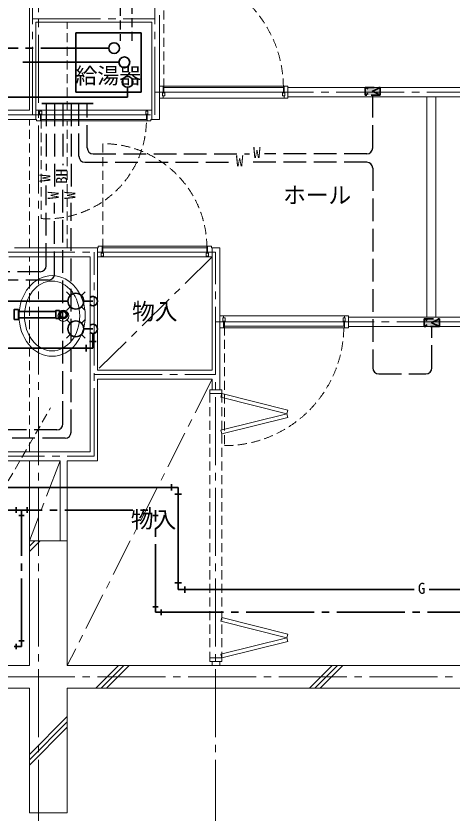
# Model space of a CAD drawing. Units: millimetres at full size, sheet at 1:50; details may follow other scales. Extents: x -9674 to 9699, y -6794 to 6791.
# Drawn here: x 1768 to 4654, y -4152 to 1124 of the extents above; entities that cross this region are included whole.
import ezdxf
from ezdxf.enums import TextEntityAlignment as Align

# ---------------------------------------------------------------- set-up
doc = ezdxf.new("R2010")
doc.units = ezdxf.units.MM
doc.header["$LTSCALE"] = 50
for name, pattern in [('CHAIN1', [8, 5, -1, 1, -1]), ('CHAIN2', [12, 9, -1, 1, -1]), ('DASHED1', [1.8, 1.2, -0.6]), ('DASHED3', [4, 3, -1])]:
    doc.linetypes.add(name, pattern=pattern)
for name, color, linetype, lineweight in [('1-0_芯', 134, 'CHAIN2', 9), ('1-1_躯体', 134, 'Continuous', 9), ('1-2_間仕切', 134, 'Continuous', 9), ('1-3_建具', 134, 'Continuous', 9), ('1-4_仕上げ', 134, 'Continuous', 9), ('1-5_設備', 134, 'Continuous', 9), ('1-7_その他', 134, 'DASHED1', 9), ('1-8_ハッチ', 134, 'Continuous', 9), ('1-C_梁', 134, 'DASHED1', 9), ('2-0_芯', 3, 'Continuous', 35), ('2-2', 5, 'DASHED3', 25), ('2-3_建具', 4, 'Continuous', 35), ('2-7_その他', 2, 'Continuous', 25), ('2-9_金物', 1, 'CHAIN2', 35), ('2-A_文字', 6, 'Continuous', 35), ('2-B_寸法', 4, 'Continuous', 35), ('2-C', 2, 'DASHED1', 25)]:
    doc.layers.add(name, color=color, linetype=linetype, lineweight=lineweight)
doc.layers.add('1-A_文字', color=134, linetype='Continuous')
doc.styles.add('ＭＳ ゴシック', font='')
doc.styles.get('ＭＳ ゴシック').set_extended_font_data('MS Gothic')

msp = doc.modelspace()

# ---------------------------------------------------------------- linework, layer by layer
at = {"layer": '1-0_芯'}
for p, q in [((1917.5, -4250.06), (1917.5, 4219.94)), ((2687.5, 469.94), (2687.5, 4219.94)), ((1878.5, 469.94), (1878.5, 2969.94)), ((1878.5, 1106.44), (2687.5, 1106.44)), ((2687.5, 619.94), (8517.5, 619.94)), ((-892.5, 469.94), (2687.5, 469.94)), ((-8492.5, -440.06), (3087.5, -440.06)), ((2286.5, -1790.06), (2286.5, -440.06)), ((3087.5, -4250.06), (3087.5, -440.06)), ((3087.5, -900.06), (8517.5, -900.06)), ((2286.5, -1250.06), (3087.5, -1250.06)), ((-892.5, -1790.06), (2286.5, -1790.06)), ((-8492.5, -3250.06), (8517.5, -3250.06))]:
    msp.add_line(p, q, dxfattribs=at)
at = {"layer": '1-1_躯体'}
for p, q in [((1857.5, -2350.06), (2107.5, -2350.06)), ((1857.5, -3175.06), (1857.5, -2350.06)), ((2107.5, -3175.06), (2107.5, -2350.06)), ((-2842.5, -3175.06), (1857.5, -3175.06)), ((2107.5, -3175.06), (6557.5, -3175.06)), ((-2842.5, -3325.06), (1857.5, -3325.06)), ((1857.5, -4150.06), (1857.5, -3325.06)), ((2107.5, -4150.06), (2107.5, -3325.06)), ((2107.5, -3325.06), (6557.5, -3325.06)), ((1857.5, -4150.06), (2107.5, -4150.06))]:
    msp.add_line(p, q, dxfattribs=at)
at = {"layer": '1-2_間仕切'}
for p, q in [((1857.5, 2069.94), (1857.5, 499.94)), ((2717.5, 439.94), (2717.5, 1129.94)), ((1899.5, 1082.94), (1899.5, 439.94)), ((2666.5, 1082.94), (1899.5, 1082.94)), ((2666.5, 1082.94), (2666.5, 439.94)), ((5552.5, 650.94), (3567.5, 650.94)), ((5552.5, 589.94), (3567.5, 589.94)), ((1003.5, 499.94), (1857.5, 499.94)), ((1003.5, 439.94), (1887.5, 439.94)), ((1904.5, 439.94), (1848.5, 439.94)), ((2717.5, 439.94), (2661.5, 439.94)), ((1757.5, -410.06), (2312.5, -410.06)), ((2307.5, -1220.06), (2307.5, -410.06)), ((3061.5, -410.06), (3117.5, -410.06)), ((3066.5, -1220.06), (3066.5, -410.06)), ((3117.5, -1350.06), (3117.5, -410.06)), ((2260, -470.06), (1720, -470.06)), ((2260, -1760.06), (2260, -470.06)), ((5552.5, -870.06), (3967.5, -870.06)), ((5552.5, -931.06), (3967.5, -931.06)), ((2307.5, -1220.06), (3066.5, -1220.06)), ((2307.5, -1280.06), (3066.5, -1280.06)), ((2307.5, -1820.06), (2307.5, -1280.06)), ((3066.5, -1350.06), (3066.5, -1280.06)), ((1672.5, -1760.06), (2260, -1760.06)), ((1672.5, -1820.06), (2060, -1820.06)), ((2060, -2350.06), (2060, -1820.06)), ((2107.5, -2350.06), (2107.5, -1820.06)), ((2107.5, -1820.06), (2307.5, -1820.06)), ((3066.5, -3175.06), (3066.5, -3150.06)), ((3117.5, -3175.06), (3117.5, -3150.06))]:
    msp.add_line(p, q, dxfattribs=at)
at = {"layer": '1-3_建具', "linetype": 'DASHED1'}
for p, q in [((2747.5, 649.94), (2747.5, 1439.94)), ((1934.5, 439.94), (1934.5, -216.9)), ((2342.5, -410.06), (2342.5, 278.94)), ((3147.5, -930.06), (3147.5, -1720.06)), ((3050, -1375.06), (3050, -3125.06)), ((3130, -1375.06), (3130, -3125.06))]:
    msp.add_line(p, q, dxfattribs=at)
at = {"layer": '1-3_建具'}
for p, q in [((2742.5, 614.94), (2742.5, 659.94)), ((2747.5, 649.94), (2747.5, 619.94)), ((3537.5, 649.94), (2747.5, 649.94)), ((3537.5, 619.94), (3537.5, 649.94)), ((3567.5, 659.94), (3542.5, 659.94)), ((3567.5, 659.94), (3567.5, 579.94)), ((2737.5, 614.94), (2737.5, 594.94)), ((2737.5, 614.94), (2752.5, 614.94)), ((2737.5, 594.94), (2752.5, 594.94)), ((2742.5, 594.94), (2742.5, 579.94)), ((2747.5, 619.94), (3537.5, 619.94)), ((2752.5, 614.94), (2752.5, 594.94)), ((3532.5, 614.94), (3532.5, 594.94)), ((3547.5, 614.94), (3532.5, 614.94)), ((3532.5, 594.94), (3547.5, 594.94)), ((3542.5, 594.94), (3542.5, 579.94)), ((3547.5, 594.94), (3547.5, 614.94)), ((2742.5, 579.94), (2717.5, 579.94)), ((2742.5, 579.94), (3542.5, 579.94)), ((3567.5, 579.94), (3542.5, 579.94)), ((1929.5, 499.94), (1899.5, 499.94)), ((1924.5, 494.94), (1939.5, 494.94)), ((1924.5, 474.94), (1924.5, 494.94)), ((1924.5, 474.94), (1939.5, 474.94)), ((1929.5, 499.94), (1929.5, 494.94)), ((2636.5, 499.94), (1929.5, 499.94)), ((1929.5, 474.94), (1929.5, 429.94)), ((1939.5, 474.94), (1939.5, 494.94)), ((2626.5, 474.94), (2626.5, 494.94)), ((2641.5, 494.94), (2626.5, 494.94)), ((2641.5, 474.94), (2626.5, 474.94)), ((2636.5, 499.94), (2666.5, 499.94)), ((2636.5, 499.94), (2636.5, 494.94)), ((2636.5, 474.94), (2636.5, 429.94)), ((2641.5, 474.94), (2641.5, 494.94)), ((1904.5, 439.94), (1904.5, 429.94)), ((1929.5, 429.94), (1904.5, 429.94)), ((1929.5, 429.94), (2636.5, 429.94)), ((1934.5, 439.94), (1934.5, 469.94)), ((1934.5, 469.94), (2631.5, 469.94)), ((2631.5, 439.94), (1934.5, 439.94)), ((2631.5, 439.94), (2631.5, 469.94)), ((2636.5, 429.94), (2661.5, 429.94)), ((2661.5, 439.94), (2661.5, 429.94)), ((2337.5, -400.06), (2312.5, -400.06)), ((2312.5, -410.06), (2312.5, -400.06)), ((3036.5, -400.06), (2337.5, -400.06)), ((2337.5, -445.06), (2337.5, -400.06)), ((2342.5, -410.06), (2342.5, -440.06)), ((2342.5, -410.06), (3031.5, -410.06)), ((3031.5, -410.06), (3031.5, -440.06)), ((3036.5, -400.06), (3061.5, -400.06)), ((3036.5, -445.06), (3036.5, -400.06)), ((3061.5, -410.06), (3061.5, -400.06)), ((2337.5, -470.06), (2307.5, -470.06)), ((2332.5, -445.06), (2332.5, -465.06)), ((2332.5, -445.06), (2347.5, -445.06)), ((2332.5, -465.06), (2347.5, -465.06)), ((2337.5, -470.06), (2337.5, -465.06)), ((2337.5, -470.06), (3036.5, -470.06)), ((3031.5, -440.06), (2342.5, -440.06)), ((2347.5, -445.06), (2347.5, -465.06)), ((3026.5, -445.06), (3026.5, -465.06)), ((3041.5, -445.06), (3026.5, -445.06)), ((3041.5, -465.06), (3026.5, -465.06)), ((3036.5, -470.06), (3036.5, -465.06)), ((3036.5, -470.06), (3066.5, -470.06)), ((3041.5, -445.06), (3041.5, -465.06)), ((3142.5, -860.06), (3117.5, -860.06)), ((3137.5, -875.06), (3152.5, -875.06)), ((3137.5, -895.06), (3137.5, -875.06)), ((3137.5, -895.06), (3152.5, -895.06)), ((3142.5, -875.06), (3142.5, -860.06)), ((3142.5, -860.06), (3942.5, -860.06)), ((3142.5, -895.06), (3142.5, -940.06)), ((3152.5, -895.06), (3152.5, -875.06)), ((3932.5, -875.06), (3947.5, -875.06)), ((3932.5, -895.06), (3932.5, -875.06)), ((3947.5, -895.06), (3932.5, -895.06)), ((3967.5, -860.06), (3942.5, -860.06)), ((3942.5, -875.06), (3942.5, -860.06)), ((3947.5, -875.06), (3947.5, -895.06)), ((3967.5, -940.06), (3967.5, -860.06)), ((3147.5, -930.06), (3147.5, -900.06)), ((3147.5, -900.06), (3937.5, -900.06)), ((3937.5, -930.06), (3147.5, -930.06)), ((3937.5, -900.06), (3937.5, -930.06)), ((3967.5, -940.06), (3942.5, -940.06)), ((3130, -1350.06), (3050, -1350.06)), ((3130, -1375.06), (3130, -1350.06)), ((3123.94, -1399.31), (3130, -1375.06)), ((3123.94, -1399.31), (3560.5, -1508.46)), ((3566.56, -1484.2), (3130, -1375.06)), ((3123.94, -1617.6), (3560.5, -1508.46)), ((3560.5, -1508.46), (3566.56, -1484.2)), ((3560.5, -1508.46), (3566.56, -1532.71)), ((3566.56, -1532.71), (3130, -1641.85)), ((3123.94, -1617.6), (3130, -1641.85)), ((3123.94, -2882.53), (3130, -2858.27)), ((3123.94, -2882.53), (3560.5, -2991.67)), ((3566.56, -2967.41), (3130, -2858.27)), ((3123.94, -3100.81), (3560.5, -2991.67)), ((3560.5, -2991.67), (3566.56, -2967.41)), ((3560.5, -2991.67), (3566.56, -3015.92)), ((3566.56, -3015.92), (3130, -3125.06)), ((3123.94, -3100.81), (3130, -3125.06)), ((3130, -3125.06), (3050, -3125.06)), ((3050, -3150.06), (3050, -3125.06)), ((3130, -3150.06), (3050, -3150.06)), ((3130, -3150.06), (3130, -3125.06))]:
    msp.add_line(p, q, dxfattribs=at)
for points in [[(2742.5, 659.94), (2717.5, 659.94), (2717.5, 579.94)], [(3542.5, 614.94), (3542.5, 659.94), (2742.5, 659.94)], [(3142.5, -940.06), (3117.5, -940.06), (3117.5, -860.06)], [(3942.5, -895.06), (3942.5, -940.06), (3142.5, -940.06)], [(3130, -1375.06), (3050, -1375.06), (3050, -1350.06)]]:
    msp.add_lwpolyline(points, dxfattribs=at)
at = {"layer": '1-3_建具', "linetype": 'DASHED1'}
for centre, radius, start, end in [((2747.5, 649.94), 790, 0, 90), ((1973.5, 439.94), 658, 266.60206, 0), ((2342.5, -410.06), 689, 0, 90), ((3147.5, -930.06), 790, 270, 360)]:
    msp.add_arc(centre, radius, start, end, dxfattribs=at)
at = {"layer": '1-4_仕上げ'}
msp.add_line((1857.5, -2350.06), (1857.5, -1820.06), dxfattribs=at)
at = {"layer": '1-5_設備'}
for p, q in [((4487.5, -870.06), (4487.5, 589.94)), ((4547.5, -870.06), (4547.5, 589.94))]:
    msp.add_line(p, q, dxfattribs=at)
msp.add_circle((2081.76, -861.55), 36, dxfattribs=at)
for major_axis, ratio in [((0, 267), 0.8202), ((0, 231), 0.7922)]:
    msp.add_ellipse((2007.36, -861.55), major_axis=major_axis, ratio=ratio, dxfattribs=at)
at = {"layer": '1-7_その他', "linetype": 'CHAIN1'}
for p, q in [((3066.5, -470.06), (2307.5, -1220.06)), ((3066.5, -1280.06), (2107.5, -3175.06)), ((2060, -1820.06), (1857.5, -2350.06))]:
    msp.add_line(p, q, dxfattribs=at)
at = {"layer": '1-8_ハッチ'}
for p, q in [((1857.5, -2420.5), (1927.93, -2350.06)), ((1857.5, -2385.14), (1892.58, -2350.06)), ((2296.44, -3325.06), (2446.44, -3175.06)), ((2331.79, -3325.06), (2481.79, -3175.06)), ((2367.15, -3325.06), (2517.15, -3175.06)), ((3710.65, -3325.06), (3860.65, -3175.06)), ((3746.01, -3325.06), (3896.01, -3175.06)), ((3781.36, -3325.06), (3931.36, -3175.06)), ((1857.5, -3764), (2107.5, -3514)), ((1857.5, -3799.35), (2107.5, -3549.35)), ((1857.5, -3834.71), (2107.5, -3584.71))]:
    msp.add_line(p, q, dxfattribs=at)
at = {"layer": '1-C_梁'}
for p, q in [((2107.5, 499.94), (2107.5, 1082.94)), ((1857.5, -410.06), (1857.5, 439.94)), ((2107.5, -410.06), (2107.5, 429.94)), ((1857.5, -1760.06), (1857.5, -470.06))]:
    msp.add_line(p, q, dxfattribs=at)
at = {"layer": '2-0_芯'}
for p, q in [((1785.55, -831.17), (2031.76, -831.17)), ((2031.76, -825.89), (2031.76, -879.19)), ((2056.26, -825.89), (2031.76, -825.89)), ((2056.26, -825.89), (2056.26, -842.74)), ((2067.13, -829.84), (2056.26, -829.84)), ((1785.51, -873.9), (2031.76, -873.91)), ((2056.26, -879.19), (2031.76, -879.19)), ((2067.13, -875.24), (2056.26, -875.24))]:
    msp.add_line(p, q, dxfattribs=at)
for points in [[(1785.01, -818.2), (1757.01, -818.2), (1757.02, -884.55), (1785.01, -884.55)], [(2056.26, -825.89), (2031.76, -825.89), (2031.76, -879.19)], [(2056.26, -862.33), (2056.26, -879.19), (2031.76, -879.19)]]:
    msp.add_lwpolyline(points, dxfattribs=at)
msp.add_circle((2081.76, -852.54), 20, dxfattribs=at)
msp.add_ellipse((1785.01, -851.37), major_axis=(0, 33.17), ratio=0.020361, start_param=3.1415927, end_param=6.2831853, dxfattribs=at)
msp.add_ellipse((2081.76, -852.54), major_axis=(-18.84, 18.84), ratio=0.999793, dxfattribs=at)
at = {"layer": '2-2', "color": 4, "linetype": 'DASHED1', "lineweight": 35}
for p, q in [((4178.79, 600.94), (4078.79, 650.94)), ((4178.79, 650.94), (4078.79, 600.94)), ((4078.79, 650.94), (4078.79, 600.94)), ((4078.79, 650.94), (4178.79, 650.94)), ((4178.79, 650.94), (4178.79, 600.94)), ((4178.79, 600.94), (4078.79, 600.94)), ((4570.29, -931.06), (4470.29, -881.06)), ((4570.29, -881.06), (4470.29, -931.06)), ((4470.29, -881.06), (4470.29, -931.06)), ((4470.29, -881.06), (4570.29, -881.06)), ((4570.29, -881.06), (4570.29, -931.06)), ((4570.29, -931.06), (4470.29, -931.06))]:
    msp.add_line(p, q, dxfattribs=at)
at = {"layer": '2-2'}
for p, q in [((4128.79, 251.14), (4128.79, 600.94)), ((1968.19, 544.93), (1968.19, 100.96)), ((2023.14, 544.93), (2023.14, -13.39)), ((2078.1, 544.93), (2078.1, 137.09)), ((2133.05, 544.93), (2133.05, -13.39)), ((2184.51, 196.19), (2184.51, 544.93)), ((2239.46, 251.14), (2239.46, 544.93)), ((2279.46, 211.14), (3312.43, 211.14)), ((4088.79, 211.14), (3412.43, 211.14)), ((2224.51, 156.19), (3198.08, 156.19)), ((4088.79, 156.19), (3298.08, 156.19)), ((4128.79, 116.19), (4128.79, -1205.63)), ((1968.19, -528.9), (1968.19, 0.96)), ((2078.1, -1576.19), (2078.1, -9.74)), ((2023.14, -583.86), (2023.14, -113.39)), ((2133.05, -1631.15), (2133.05, -113.39)), ((1928.19, -568.9), (1077.67, -568.9)), ((1983.14, -623.86), (963.31, -623.86)), ((4520.29, -1205.63), (4520.29, -931.06)), ((4168.79, -1245.63), (4480.29, -1245.63)), ((2038.1, -1616.19), (834.65, -1616.19)), ((2093.05, -1671.15), (938.3, -1671.15))]:
    msp.add_line(p, q, dxfattribs=at)
at = {"layer": '2-2', "linetype": 'Continuous'}
for centre, start, end in [((2279.46, 251.14), 180, 270), ((4088.79, 251.14), 270, 0), ((2224.51, 196.19), 180, 270), ((4088.79, 116.19), 0, 90), ((1928.19, -528.9), 270, 0), ((1983.14, -583.86), 270, 0), ((4168.79, -1205.63), 180, 270), ((4480.29, -1205.63), 270, 0), ((2038.1, -1576.19), 270, 0), ((2093.05, -1631.15), 270, 0)]:
    msp.add_arc(centre, 40, start, end, dxfattribs=at)
at = {"layer": '2-2', "color": 150}
for points in [[(4178.79, 650.94), (4078.79, 650.94), (4178.79, 600.94), (4078.79, 600.94)], [(4570.29, -881.06), (4470.29, -881.06), (4570.29, -931.06), (4470.29, -931.06)]]:
    msp.add_solid(points, dxfattribs=at)
at = {"layer": '2-3_建具'}
for p, q in [((2506.61, 586.21), (2506.61, 652.17)), ((2506.61, 586.21), (1419.68, 586.21)), ((1657.8, -1996.11), (2841.08, -1996.11)), ((2796.79, -2017.71), (2796.79, -1974.51)), ((2841.08, -2673.18), (2841.08, -1996.11)), ((2819.48, -2040.41), (2862.68, -2040.41)), ((2862.68, -2628.89), (2819.48, -2628.89)), ((2841.08, -2673.18), (4402.55, -2673.18)), ((2885.38, -2651.58), (2885.38, -2694.78)), ((4502.55, -2673.18), (6904.78, -2673.18))]:
    msp.add_line(p, q, dxfattribs=at)
msp.add_circle((2506.61, 687.67), 35.49, dxfattribs=at)
at = {"layer": '2-9_金物'}
for p, q in [((2382.09, 911.53), (812.1, 911.53)), ((2112, -763.33), (1491.79, -763.33)), ((1491.79, -2146.11), (2691.08, -2146.11)), ((1768.54, -2164.11), (1768.54, -2128.11)), ((1805.45, -3049.44), (1805.45, -2146.11)), ((1842.36, -2164.11), (1842.36, -2128.11)), ((2654.17, -2164.11), (2654.17, -2128.11)), ((2691.08, -2823.18), (2691.08, -2146.11)), ((1823.45, -2183.03), (1787.45, -2183.03)), ((2673.08, -2183.02), (2709.08, -2183.02)), ((2709.08, -2786.27), (2673.08, -2786.27)), ((2691.08, -2823.18), (6904.78, -2823.18)), ((2728, -2805.18), (2728, -2841.18)), ((1805.45, -3049.44), (1755.54, -3049.44)), ((1768.54, -3031.44), (1768.54, -3067.44)), ((1787.45, -3012.52), (1823.45, -3012.52))]:
    msp.add_line(p, q, dxfattribs=at)
at = {"layer": '2-9_金物', "linetype": 'Continuous'}
for p, q in [((2127.39, -726.17), (2102.17, -700.96)), ((2201.71, -726.17), (2226.92, -700.96)), ((2217.1, -763.33), (2276.93, -763.33)), ((2127.39, -800.49), (2102.17, -825.71)), ((2201.71, -800.49), (2226.92, -825.71))]:
    msp.add_line(p, q, dxfattribs=at)
for centre, radius in [((2417.59, 911.53), 35.49), ((2164.55, -763.33), 52.55)]:
    msp.add_circle(centre, radius, dxfattribs=at)
msp.add_arc((2276.93, -763.33), 30.34, 230.49, 124.849, dxfattribs=at)
at = {"layer": '2-A_文字'}
for p, q in [((2449.74, 817.4), (1813.05, 817.4)), ((2127.39, -909.64), (2102.17, -884.42)), ((2201.71, -909.64), (2226.92, -884.42)), ((2217.1, -946.8), (2276.93, -946.8)), ((2127.39, -983.96), (2102.17, -1009.18)), ((2201.71, -983.96), (2226.92, -1009.18)), ((2276.93, -977.14), (2276.93, -1074.4)), ((2232.64, -1052.8), (2232.64, -1096)), ((2255.33, -1030.11), (2298.53, -1030.11))]:
    msp.add_line(p, q, dxfattribs=at)
msp.add_lwpolyline([(2276.93, -1074.4), (1285.08, -1074.4), (1285.08, -275.31)], dxfattribs=at)
for centre, radius in [((2485.24, 817.4), 35.49), ((2164.55, -946.8), 52.55)]:
    msp.add_circle(centre, radius, dxfattribs=at)
msp.add_arc((2276.93, -946.8), 30.34, 230.49, 124.849, dxfattribs=at)
at = {"layer": '2-B_寸法'}
for p, q in [((2596.2, 1013.37), (2163.7, 1013.37)), ((2163.7, 1013.37), (2163.7, 620.2)), ((2596.2, 620.2), (2596.2, 1013.37)), ((2163.7, 620.2), (2596.2, 620.2)), ((1939.45, 544.93), (2278.52, 544.93))]:
    msp.add_line(p, q, dxfattribs=at)
at = {"layer": '2-C'}
for p, q in [((2457.5, 2894.94), (2457.5, 959.2)), ((2537.5, 959.2), (2537.5, 2894.94))]:
    msp.add_line(p, q, dxfattribs=at)
at = {"layer": '2-C', "color": 7, "lineweight": 9}
msp.add_line((1087.5, -3045.06), (1997.54, -1468.83), dxfattribs=at)

# ---------------------------------------------------------------- texts
at = {"layer": '1-A_文字', "style": 'ＭＳ ゴシック'}
for s, p in [('ホール', (3536.21, -149.68)), ('物入', (2537, -920.06)), ('物入', (2528.75, -2297.56))]:
    msp.add_text(s, height=110, dxfattribs=at).set_placement(p, align=Align.BOTTOM_LEFT)
at = {"layer": '2-2', "color": 7, "style": 'ＭＳ ゴシック'}
for p in [(3337.43, 161.14), (3223.08, 106.19)]:
    msp.add_text('W', height=73.31, dxfattribs=at).set_placement(p, align=Align.BOTTOM_LEFT)
for s, p in [('BH', (2128.1, 12.09)), ('W', (2018.19, 25.96)), ('W', (2073.14, -88.39)), ('W', (2183.05, -88.39))]:
    msp.add_text(s, height=73.31, rotation=90, dxfattribs=at).set_placement(p, align=Align.BOTTOM_LEFT)
at = {"layer": '2-3_建具', "color": 7, "style": 'ＭＳ ゴシック'}
msp.add_text('G', height=73.31, dxfattribs=at).set_placement((4427.55, -2723.18), align=Align.BOTTOM_LEFT)
at = {"layer": '2-7_その他', "color": 134, "style": 'ＭＳ ゴシック'}
msp.add_text('給湯器', height=106.3, dxfattribs=at).set_placement((2161.46, 643.82), align=Align.BOTTOM_LEFT)

doc.saveas('drawing.dxf')
